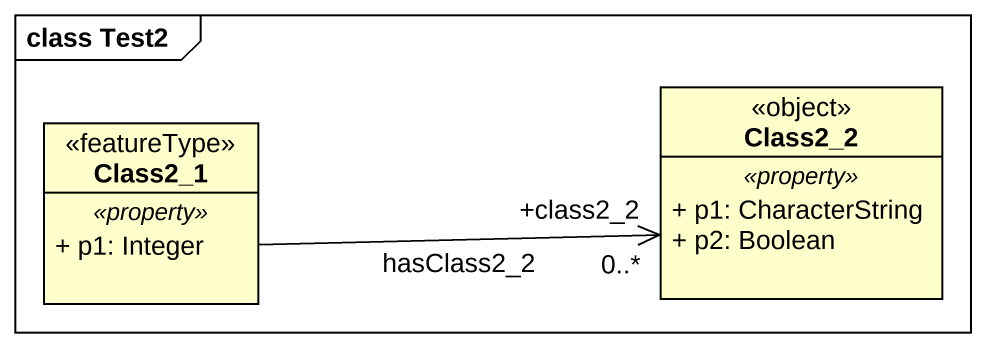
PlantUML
@startuml
mainframe class Test2
hide circle
hide empty members
skinparam classAttributeIconSize 0
class Class2_1 <<featureType>> {
  .. <<property>> ..
  + p1: Integer
}
class Class2_2 <<object>> {
  .. <<property>> ..
  + p1: CharacterString
  + p2: Boolean
}
Class2_1 -right-> "+class2_2\n0..*" Class2_2 : hasClass2_2
@enduml
